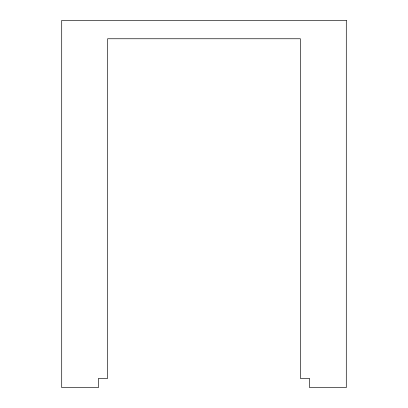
<?xml version="1.0" encoding="UTF-8"?>
<svg xmlns="http://www.w3.org/2000/svg" width="408" height="408" viewBox="0 0 408 408"><rect width="100%" height="100%" fill="white"/><g stroke="black" fill="none" stroke-linecap="round" stroke-linejoin="round"><path stroke-width="0.61" d="M346.29 20.4L61.71 20.4L61.71 387.6L98.43 387.6L98.43 378.42L107.61 378.42L107.61 38.76L300.39 38.76L300.39 378.42L309.57 378.42L309.57 387.6L346.29 387.6L346.29 20.4"/></g></svg>
